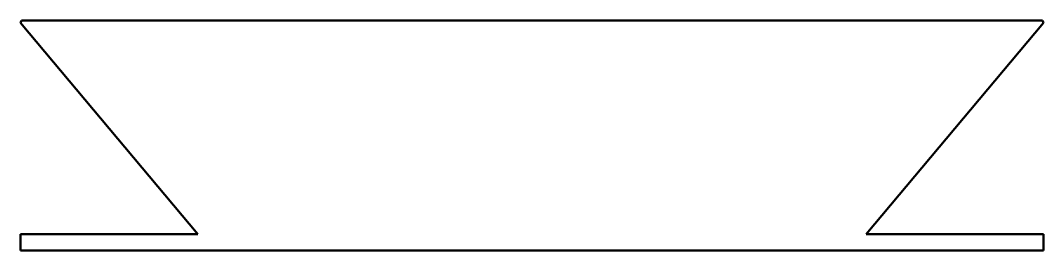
# Model space of a CAD drawing. Header units: millimetres. Extents: x 0 to 311, y 0 to 70.
import ezdxf

# ---------------------------------------------------------------- set-up
doc = ezdxf.new("R2010")
doc.units = ezdxf.units.MM
doc.layers.add('IV_OUTER_PROFILE', color=7, linetype='Continuous', lineweight=50)

msp = doc.modelspace()

# ---------------------------------------------------------------- linework, layer by layer
at = {"layer": 'IV_OUTER_PROFILE'}
for p, q in [((0, 69.23), (0.36, 70)), ((0, 69.23), (53.9, 5)), ((0.36, 70), (310.76, 70)), ((257.22, 5), (311.12, 69.23)), ((310.76, 70), (311.12, 69.23)), ((53.9, 5), (0, 5)), ((0, 5), (0, 0)), ((311.12, 5), (257.22, 5)), ((311.12, 0), (311.12, 5)), ((0, 0), (311.12, 0))]:
    msp.add_line(p, q, dxfattribs=at)

doc.saveas('drawing.dxf')
